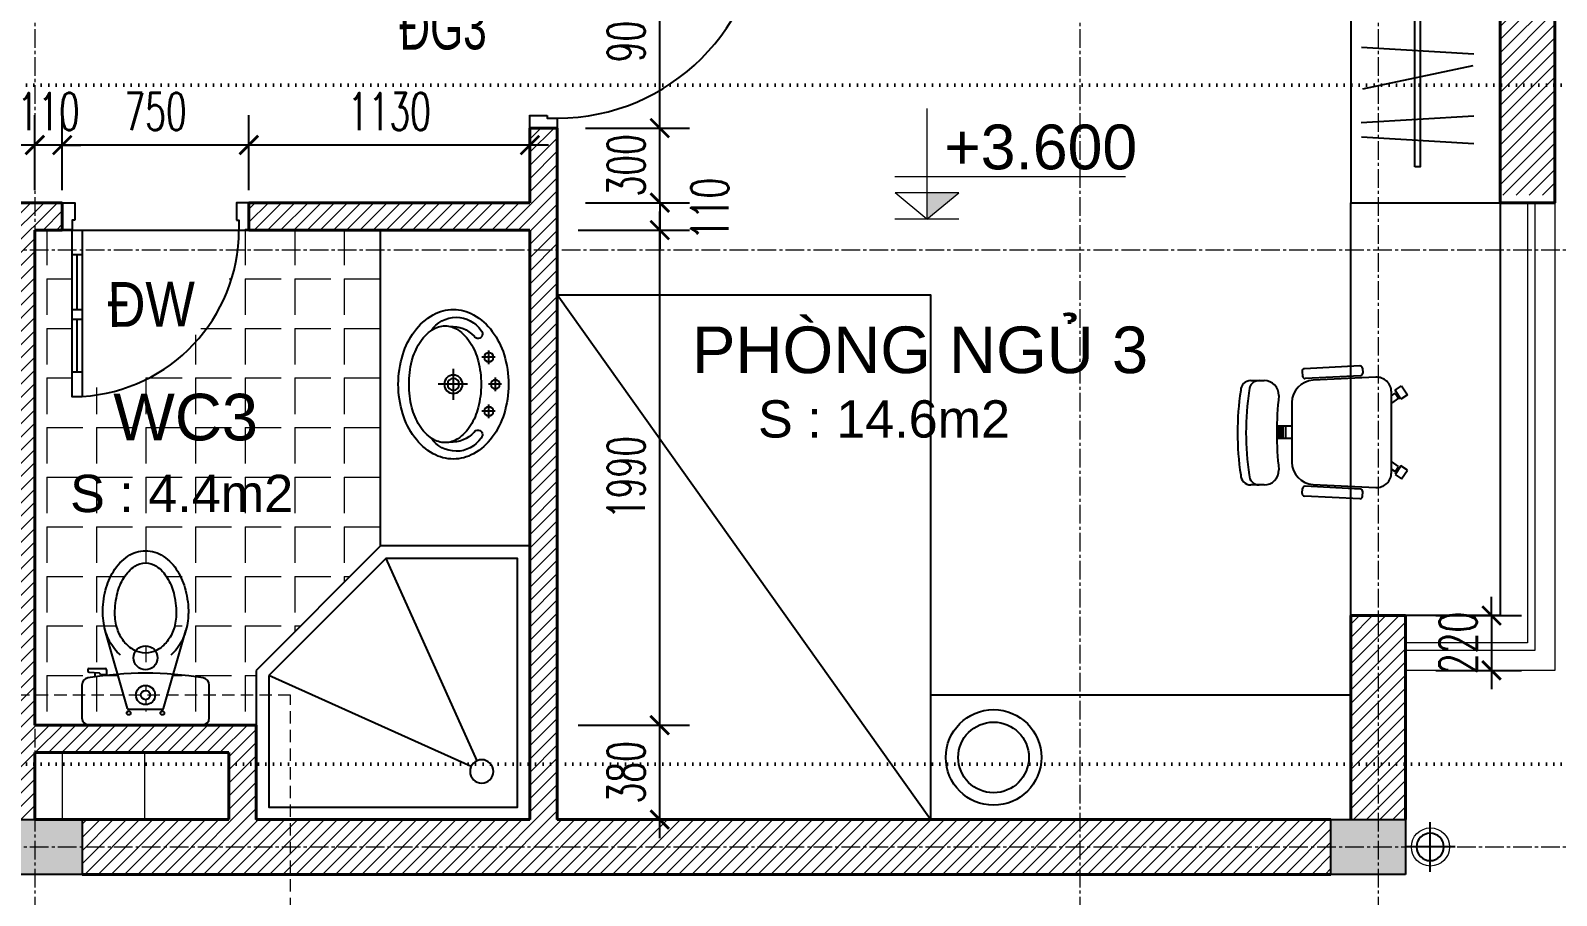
# Model space of a CAD drawing. Header units: millimetres. Extents: x -229618 to 2906, y -178063 to 96806.
# Drawn here: x -200871 to -194736, y -58693 to -55216 of the extents above; entities that cross this region are included whole.
import ezdxf
from ezdxf.enums import TextEntityAlignment as Align

# ---------------------------------------------------------------- set-up
doc = ezdxf.new("R2010")
doc.units = ezdxf.units.MM
doc.header["$LTSCALE"] = 200
doc.header["$MEASUREMENT"] = 0
doc.set_wipeout_variables(frame=1)
doc.header["$PDMODE"] = 3
doc.header["$PDSIZE"] = 50
for name, pattern in [('ACAD_ISO07W100', [3, 0, -3]), ('CENTER2', [1.125, 0.75, -0.125, 0.125, -0.125]), ('DASHED2', [0.375, 0.25, -0.125]), ('HIDDEN2', [0.1875, 0.125, -0.0625])]:
    doc.linetypes.add(name, pattern=pattern)
doc.layers.get('0').update_dxf_attribs({"color": 95, "linetype": 'CONTINUOUS'})
doc.layers.get('DEFPOINTS').update_dxf_attribs({"linetype": 'CONTINUOUS'})
for name, color, linetype, lineweight in [('cat', 1, 'CONTINUOUS', 40), ('hatch', 250, 'CONTINUOUS', 5), ('KH cat', 2, 'HIDDEN2', 50), ('khuat', 8, 'DASHED2', 15), ('nho', 252, 'CONTINUOUS', 15), ('thay', 7, 'CONTINUOUS', 18), ('tim', 18, 'CENTER2', 9)]:
    doc.layers.add(name, color=color, linetype=linetype, lineweight=lineweight)
for name, color, linetype in [('COT', 2, 'CONTINUOUS'), ('CUA', 145, 'CONTINUOUS'), ('DIM', 251, 'CONTINUOUS'), ('NOITHAT', 99, 'CONTINUOUS'), ('TEXT', 33, 'CONTINUOUS'), ('thong ke cua', 7, 'CONTINUOUS')]:
    doc.layers.add(name, color=color, linetype=linetype)
doc.styles.add('Aria H iso', font='Vharial_0.ttf')
doc.styles.add('Arial iso', font='vnarial_0.ttf')
doc.styles.add('Arial N  iso', font='vnarialn_0.ttf')
doc.styles.add('Scale', font='vnsimli.shx', dxfattribs={"width": 0.65, "bigfont": 'bigfont.shx'})
doc.styles.add('T3', font='Vhavan_0.ttf', dxfattribs={"width": 0.8})
doc.dimstyles.new('Scale', dxfattribs={"dimscale": 75, "dimtxt": 2, "dimasz": 1, "dimexe": 1.6, "dimexo": 0, "dimgap": 0.8, "dimtad": 1, "dimdec": 0, "dimzin": 0, "dimdsep": 46, "dimtxsty": 'Scale', "dimblk": 'ARCHTICK', "dimcen": 0.1, "dimdle": 1, "dimclrd": 256, "dimclre": 256, "dimclrt": 3, "dimadec": 0, "dimazin": 0, "dimtfac": 1, "dimtdec": 0, "dimtix": 1, "dimtmove": 2, "dimatfit": 3, "dimldrblk": 'ARCHTICK', "dimfxl": 0, "dimtolj": 1, "dimtzin": 0, "dimarcsym": 0})

# ---------------------------------------------------------------- blocks, each defined once
blk = doc.blocks.new('A$C49A5561F')
at = {"layer": 'CUA'}
blk.add_line((-830, 60), (-210, 60), dxfattribs=at)
for points in [[(-70, 850), (-70, 860), (-110, 860), (-110, 900), (0, 900), (0, 850)], [(-930, 80), (-930, 40), (-110, 40), (-110, 80)], [(-930, 80), (-930, 40), (-830, 40), (-830, 80)], [(-210, 80), (-210, 40), (-110, 40), (-110, 80)], [(-70, 50), (-70, 40), (-110, 40), (-110, 0), (0, 0), (0, 50)]]:
    blk.add_lwpolyline(points, close=True, dxfattribs=at)
blk.add_arc((-110, 40), 820, 90, 180, dxfattribs=at)
blk = doc.blocks.new('ghelv')
for p, q in [((-186.6, 40.4), (-151.4, 64.3)), ((-151.4, 64.3), (-133.9, 38.6)), ((151.4, 64.3), (133.9, 38.6)), ((186.6, 40.4), (151.4, 64.3)), ((-169.1, 14.6), (-186.6, 40.4)), ((-133.9, 38.6), (-169.1, 14.6)), ((161.9, 0), (-161.9, 0)), ((-157.3, 14.8), (-137, 28.6)), ((-147.3, 0), (-157.3, 14.8)), ((-137, 28.6), (-117.6, 0)), ((137, 28.6), (117.6, 0)), ((133.9, 38.6), (169.1, 14.6)), ((157.3, 14.8), (137, 28.6)), ((147.3, 0), (157.3, 14.8)), ((169.1, 14.6), (186.6, 40.4)), ((-257.8, -116.7), (-238.4, -115.3)), ((-221.9, -63), (-209.3, -314.5)), ((209.3, -314.5), (221.9, -63)), ((257.8, -116.7), (238.4, -115.3)), ((-267.1, -127.2), (-256, -349.2)), ((-227.7, -124.7), (-216.6, -346.6)), ((227.7, -124.7), (216.6, -346.6)), ((267.1, -127.2), (256, -349.2)), ((-245.2, -358.6), (-225.8, -357.1)), ((245.2, -358.6), (225.8, -357.1)), ((-119.4, -400), (119.4, -400)), ((-24.5, -400), (-24.5, -460.7)), ((-24.4, -425.8), (24.1, -425.8)), ((24.5, -400), (24.5, -460.8)), ((-24.4, -443.9), (24.6, -443.9)), ((-24.4, -449.2), (24.6, -449.2)), ((-23.9, -436.5), (24.1, -436.5)), ((-23.9, -454.6), (24.6, -454.6)), ((-208.1, -565.6), (-208.1, -512)), ((211.2, -512), (211.2, -565.6))]:
    blk.add_line(p, q)
for centre, radius, start, end in [((-161.9, -60), 60, 90, 182.86241), ((161.9, -60), 60, 357.13759, 90), ((-257.1, -126.7), 10, 94.28769, 182.86241), ((-237.7, -125.2), 10, 2.86241, 94.28769), ((237.7, -125.2), 10, 85.71231, 177.13759), ((257.1, -126.7), 10, 357.13759, 85.71231), ((-246, -348.7), 10, 182.86241, 274.51246), ((-226.6, -347.1), 10, 274.51246, 2.86241), ((-119.4, -310), 90, 182.86241, 270), ((119.4, -310), 90, 270, 357.13759), ((226.6, -347.1), 10, 177.13759, 265.48754), ((246, -348.7), 10, 265.48754, 357.13759), ((-148.1, -512), 60, 90, 180), ((1.5, 785.1), 1246, 263.10363, 276.89637), ((151.2, -512), 60, 0, 90), ((-168.1, -531.5), 40, 180, 270), ((171.2, -531.5), 40, 270, 0), ((-168.1, -565.6), 40, 180, 270), ((1.5, 515.4), 1100, 261.1299, 278.8701), ((1.5, 481.3), 1100, 261.1299, 278.8701), ((171.2, -565.6), 40, 270, 0)]:
    blk.add_arc(centre, radius, start, end)
blk = doc.blocks.new('A$C1A7D1725')
at = {"layer": 'CUA'}
for p, q in [((670, 750), (670, 0)), ((100, 690), (310, 690)), ((350, 690), (570, 690))]:
    blk.add_line(p, q, dxfattribs=at)
for points in [[(710, 700), (710, 710), (670, 710), (670, 750), (780, 750), (780, 700)], [(0, 670), (0, 710), (100, 710), (100, 670)], [(0, 670), (0, 710), (670, 710), (670, 670)], [(310, 670), (310, 710), (350, 710), (350, 670)], [(570, 670), (570, 710), (670, 710), (670, 670)], [(710, 50), (710, 40), (670, 40), (670, 0), (780, 0), (780, 50)]]:
    blk.add_lwpolyline(points, close=True, dxfattribs=at)
blk.add_arc((669.9, 709.8), 669.8, 183.40841, 270.00601, dxfattribs=at)
blk = doc.blocks.new('bon tam dung')
at = {"layer": 'NOITHAT'}
for p, q in [((-236.4, -212.9), (-1050, -579.3)), ((-579.3, -1050), (-212.9, -236.4))]:
    blk.add_line(p, q, dxfattribs=at)
blk.add_lwpolyline([(-1100, -600), (-1100, 0), (0, 0), (0, -1100), (-600, -1100), (-1100, -600)], dxfattribs=at)
blk.add_lwpolyline([(-1050, -579.3), (-1050, -50), (-50, -50), (-50, -1050), (-579.3, -1050)], close=True, dxfattribs=at)
blk.add_circle((-193.7, -193.7), 46.9, dxfattribs=at)
blk = doc.blocks.new('A$C64760A6F')
at = {"layer": 'NOITHAT', "linetype": 'Continuous'}
for p, q in [((183.2, 66.3), (94.2, 379.7)), ((328.6, 66.3), (417.7, 379.7)), ((24.1, 222.1), (24.1, 216.9)), ((70.5, 208.1), (28.5, 212)), ((29, 227), (94.2, 227)), ((51.5, 209.9), (51.5, 193.9)), ((74.8, 203.2), (74.8, 202.8)), ((74.8, 202.8), (99, 202.8)), ((79.7, 202.8), (79.7, 195.6)), ((94.2, 202.8), (94.2, 198)), ((99, 222.1), (99, 202.8)), ((0, 161.1), (0, 29)), ((511.8, 29), (511.8, 161.1)), ((323.5, 62.8), (188.3, 62.8)), ((29, 0), (482.9, 0))]:
    blk.add_line(p, q, dxfattribs=at)
for points in [[(83.6, 449.1, -0.061672), (95.2, 542.3, -0.074959), (126.8, 618, -0.107015), (184.8, 679.1, -0.150804), (255.9, 701, -0.150804), (327.1, 679.1, -0.107015), (385, 618, -0.074959), (416.7, 542.3, -0.061672), (428.2, 449.1, -0.061672)], [(132.8, 449.1, -0.061672), (142.8, 530.3, -0.074959), (168.9, 592.5, -0.107015), (212.5, 638.5, -0.150804), (255.9, 651.9, -0.150804), (299.4, 638.5, -0.107015), (343, 592.5, -0.074959), (369, 530.3, -0.061672), (379.1, 449.1, -0.061672)], [(154.5, 281.5, -0.048765), (130.6, 306.9, -0.08725), (96.6, 371.7, -0.077598), (84.5, 449.1, -0.077598)], [(379.1, 449.1, -0.077598), (369.3, 386.4, -0.08725), (343, 336.4, -0.105601), (301.3, 301.1, -0.12364), (255.9, 289.7, -0.12364), (210.5, 301.1, -0.105601), (168.9, 336.4, -0.08725), (142.6, 386.4, -0.077598), (132.8, 449.1, -0.077598)], [(427.3, 449.1, -0.077598), (415.3, 371.7, -0.08725), (381.2, 306.9, -0.048765), (357.3, 281.5, -0.12364)]]:
    blk.add_lwpolyline(points, format="xyb", dxfattribs=at)
for centre, radius in [((255.9, 270.4), 48.3), ((255.9, 120.7), 38.6), ((255.9, 120.7), 18.6), ((188.3, 48.3), 7.73), ((323.5, 48.3), 7.73)]:
    blk.add_circle(centre, radius, dxfattribs=at)
for centre, radius, start, end in [((29, 161.1), 29, 99.3254, 180), ((29, 222.1), 4.83, 90, 180), ((29, 216.9), 4.83, 180, 264.55967), ((255.9, -1221), 1429.5, 80.6746, 99.3254), ((70, 203.2), 4.83, 0, 84.55967), ((94.2, 222.1), 4.83, 0, 90), ((482.9, 161.1), 29, 0, 80.6746), ((187.9, 67.6), 4.83, 195.85994, 270), ((324, 67.6), 4.83, 270, 344.14006), ((29, 29), 29, 180, 270), ((482.9, 29), 29, 270, 0)]:
    blk.add_arc(centre, radius, start, end, dxfattribs=at)
blk = doc.blocks.new('br7')
at = {"layer": 'NOITHAT'}
for p, q in [((-96.6, -47.8), (-96.6, -94.7)), ((-24.1, -46.9), (24.2, -46.9)), ((0, -24.4), (0, -71.3)), ((96.6, -47.8), (96.6, -94.7)), ((-120.7, -70.3), (-72.4, -70.3)), ((72.4, -70.3), (120.7, -70.3)), ((0, -146.1), (0, -251.3)), ((-55.6, -196.9), (54.6, -196.9))]:
    blk.add_line(p, q, dxfattribs=at)
for points in [[(-267.2, -196.9, 0.128734), (-248.3, -268.9, 0.10631), (-188.9, -336.1, 0.084902), (-105.5, -378, 0.074193), (0, -393.8, 0.074193), (105.5, -378, 0.084902), (188.9, -336.1, 0.10631), (248.3, -268.9, 0.128734), (267.2, -196.9, 0.128734), (248.3, -124.9, 0.10631), (188.9, -57.7, 0.084902), (105.5, -15.7, 0.074193), (0, 0, 0.074193), (-105.5, -15.7, 0.084902), (-188.9, -57.7, 0.10631), (-248.3, -124.9, 0.128734)], [(-208.6, -226.6, 0.148706), (-194.7, -272.3, 0.107099), (-147.5, -317.8, 0.07588), (-83.4, -345, 0.062731), (0, -355.5, 0.062731), (83.4, -345, 0.07588), (147.5, -317.8, 0.107099), (194.7, -272.3, 0.148706), (208.6, -226.6, 0.148706), (194.7, -181, 0.107099), (147.5, -135.5, 0.07588), (83.4, -108.2, 0.062731), (0, -97.7, 0.062731), (-83.4, -108.2, 0.07588), (-147.5, -135.5, 0.107099), (-194.7, -181, 0.148706)]]:
    blk.add_lwpolyline(points, format="xyb", close=True, dxfattribs=at)
for centre, radius in [((-96.6, -70.3), 16.4), ((0, -46.9), 16.4), ((96.6, -70.3), 16.4), ((0, -196.9), 32.8), ((0, -196.9), 21.1)]:
    blk.add_circle(centre, radius, dxfattribs=at)
for centre, radius, start, end in [((-131, -187), 108.3, 124.3843, 235.9122), ((-180.3, -109.1), 16.4, 301.6026, 135.863), ((180.3, -109.1), 16.4, 44.137, 238.3974), ((131, -187), 108.3, 304.0878, 55.6157), ((-99.5, -202.7), 107.5, 132.2084, 183.6092), ((99.5, -202.7), 107.5, 356.3908, 47.7916)]:
    blk.add_arc(centre, radius, start, end, dxfattribs=at)
blk = doc.blocks.new('_ArchTick')
at = {"color": 0, "linetype": 'ByBlock', "const_width": 0.15}
blk.add_lwpolyline([(-0.5, -0.5), (0.5, 0.5)], dxfattribs=at)
blk = doc.blocks.new('*D1884')
at = {"layer": 'DEFPOINTS', "color": 0, "linetype": 'Continuous'}
for p in [(-198639.2, -55608.2), (-198341.2, -55608.2), (-198639.2, -55908.2)]:
    blk.add_point(p, dxfattribs=at)
at = {"layer": 'DIM', "linetype": 'Continuous', "lineweight": -2}
for p, q in [((-198341.2, -55608.2), (-198341.2, -55533.2)), ((-198639.2, -55608.2), (-198221.2, -55608.2)), ((-198341.2, -55908.2), (-198341.2, -55608.2)), ((-198639.2, -55908.2), (-198221.2, -55908.2)), ((-198341.2, -55908.2), (-198341.2, -55983.2))]:
    blk.add_line(p, q, dxfattribs=at)
at = {"layer": 'DIM', "linetype": 'Continuous', "lineweight": -2, "xscale": 75, "yscale": 75, "zscale": 75}
for p, rotation in [((-198341.2, -55608.2), 270), ((-198341.2, -55908.2), 90)]:
    blk.add_blockref('_ArchTick', p, dxfattribs=dict(at, rotation=rotation))
at = {"layer": 'DIM', "color": 3, "linetype": 'Continuous', "insert": (-198476.2, -55758.2), "char_height": 150, "attachment_point": 5, "rotation": 90, "style": 'Scale'}
blk.add_mtext('\\A1;300', dxfattribs=at)
blk = doc.blocks.new('*D1885')
at = {"layer": 'DEFPOINTS', "color": 0, "linetype": 'Continuous'}
for p in [(-198639.2, -54708.2), (-198341.2, -54708.2), (-198639.2, -55608.2)]:
    blk.add_point(p, dxfattribs=at)
at = {"layer": 'DIM', "linetype": 'Continuous', "lineweight": -2}
for p, q in [((-198341.2, -55683.2), (-198341.2, -54633.2)), ((-198639.2, -54708.2), (-198221.2, -54708.2)), ((-198639.2, -55608.2), (-198221.2, -55608.2))]:
    blk.add_line(p, q, dxfattribs=at)
at = {"layer": 'DIM', "linetype": 'Continuous', "lineweight": -2, "xscale": 75, "yscale": 75, "zscale": 75}
for p, rotation in [((-198341.2, -54708.2), 90), ((-198341.2, -55608.2), 270)]:
    blk.add_blockref('_ArchTick', p, dxfattribs=dict(at, rotation=rotation))
at = {"layer": 'DIM', "color": 3, "linetype": 'Continuous', "insert": (-198476.2, -55218.9), "char_height": 150, "attachment_point": 5, "rotation": 90, "style": 'Scale'}
blk.add_mtext('\\A1;900', dxfattribs=at)
blk = doc.blocks.new('*D1888')
at = {"layer": 'DEFPOINTS', "color": 0, "linetype": 'Continuous'}
for p in [(-199993, -55676.7), (-199993, -55857.4), (-198863, -55857.4)]:
    blk.add_point(p, dxfattribs=at)
at = {"layer": 'DIM', "linetype": 'Continuous', "lineweight": -2}
for p, q in [((-199993, -55857.4), (-199993, -55556.7)), ((-198863, -55857.4), (-198863, -55556.7)), ((-198788, -55676.7), (-200068, -55676.7))]:
    blk.add_line(p, q, dxfattribs=at)
at = {"layer": 'DIM', "linetype": 'Continuous', "lineweight": -2, "xscale": 75, "yscale": 75, "zscale": 75, "rotation": 180}
blk.add_blockref('_ArchTick', (-199993, -55676.7), dxfattribs=at)
at = {"layer": 'DIM', "linetype": 'Continuous', "lineweight": -2, "xscale": 75, "yscale": 75, "zscale": 75}
blk.add_blockref('_ArchTick', (-198863, -55676.7), dxfattribs=at)
at = {"layer": 'DIM', "color": 3, "linetype": 'Continuous', "insert": (-199428, -55541.7), "char_height": 150, "attachment_point": 5, "style": 'Scale'}
blk.add_mtext('\\A1;1130', dxfattribs=at)
blk = doc.blocks.new('*D1889')
at = {"layer": 'DEFPOINTS', "color": 0, "linetype": 'Continuous'}
for p in [(-200743, -55676.7), (-200743, -55857.4), (-199993, -55857.4)]:
    blk.add_point(p, dxfattribs=at)
at = {"layer": 'DIM', "linetype": 'Continuous', "lineweight": -2}
for p, q in [((-200743, -55857.4), (-200743, -55556.7)), ((-199993, -55857.4), (-199993, -55556.7)), ((-199918, -55676.7), (-200818, -55676.7))]:
    blk.add_line(p, q, dxfattribs=at)
at = {"layer": 'DIM', "linetype": 'Continuous', "lineweight": -2, "xscale": 75, "yscale": 75, "zscale": 75, "rotation": 180}
blk.add_blockref('_ArchTick', (-200743, -55676.7), dxfattribs=at)
at = {"layer": 'DIM', "linetype": 'Continuous', "lineweight": -2, "xscale": 75, "yscale": 75, "zscale": 75}
blk.add_blockref('_ArchTick', (-199993, -55676.7), dxfattribs=at)
at = {"layer": 'DIM', "color": 3, "linetype": 'Continuous', "insert": (-200368, -55541.7), "char_height": 150, "attachment_point": 5, "style": 'Scale'}
blk.add_mtext('\\A1;750', dxfattribs=at)
blk = doc.blocks.new('*D1890')
at = {"layer": 'DEFPOINTS', "color": 0, "linetype": 'Continuous'}
for p in [(-200853, -55676.7), (-200853, -55857.4), (-200743, -55857.4)]:
    blk.add_point(p, dxfattribs=at)
at = {"layer": 'DIM', "linetype": 'Continuous', "lineweight": -2}
for p, q in [((-200853, -55857.4), (-200853, -55556.7)), ((-200743, -55857.4), (-200743, -55556.7)), ((-200853, -55676.7), (-200928, -55676.7)), ((-200743, -55676.7), (-200853, -55676.7)), ((-200743, -55676.7), (-200668, -55676.7))]:
    blk.add_line(p, q, dxfattribs=at)
at = {"layer": 'DIM', "linetype": 'Continuous', "lineweight": -2, "xscale": 75, "yscale": 75, "zscale": 75}
blk.add_blockref('_ArchTick', (-200853, -55676.7), dxfattribs=at)
at = {"layer": 'DIM', "linetype": 'Continuous', "lineweight": -2, "xscale": 75, "yscale": 75, "zscale": 75, "rotation": 180}
blk.add_blockref('_ArchTick', (-200743, -55676.7), dxfattribs=at)
at = {"layer": 'DIM', "color": 3, "linetype": 'Continuous', "insert": (-200798, -55541.7), "char_height": 150, "attachment_point": 5, "style": 'Scale'}
blk.add_mtext('\\A1;110', dxfattribs=at)
blk = doc.blocks.new('*D1905')
at = {"layer": 'DEFPOINTS', "color": 0, "linetype": 'Continuous'}
for p in [(-198639.2, -55908.2), (-198639.2, -56018.2), (-198341.2, -56018.2)]:
    blk.add_point(p, dxfattribs=at)
at = {"layer": 'DIM', "linetype": 'Continuous', "lineweight": -2}
for p, q in [((-198341.2, -55908.2), (-198341.2, -55833.2)), ((-198639.2, -55908.2), (-198221.2, -55908.2)), ((-198341.2, -55908.2), (-198341.2, -56018.2)), ((-198639.2, -56018.2), (-198221.2, -56018.2)), ((-198341.2, -56018.2), (-198341.2, -56093.2))]:
    blk.add_line(p, q, dxfattribs=at)
at = {"layer": 'DIM', "linetype": 'Continuous', "lineweight": -2, "xscale": 75, "yscale": 75, "zscale": 75}
for p, rotation in [((-198341.2, -55908.2), 270), ((-198341.2, -56018.2), 90)]:
    blk.add_blockref('_ArchTick', p, dxfattribs=dict(at, rotation=rotation))
at = {"layer": 'DIM', "color": 3, "linetype": 'Continuous', "insert": (-198140.2, -55933.2), "char_height": 150, "attachment_point": 5, "rotation": 90, "style": 'Scale'}
blk.add_mtext('\\A1;110', dxfattribs=at)
blk = doc.blocks.new('*D2048')
at = {"layer": 'DEFPOINTS', "color": 0, "linetype": 'Continuous'}
for p in [(-198668.6, -58008.2), (-198341.2, -58008.2), (-198668.6, -58388.2)]:
    blk.add_point(p, dxfattribs=at)
at = {"layer": 'DIM', "linetype": 'Continuous', "lineweight": -2}
for p, q in [((-198341.2, -58463.2), (-198341.2, -57933.2)), ((-198668.6, -58008.2), (-198221.2, -58008.2)), ((-198668.6, -58388.2), (-198221.2, -58388.2))]:
    blk.add_line(p, q, dxfattribs=at)
at = {"layer": 'DIM', "linetype": 'Continuous', "lineweight": -2, "xscale": 75, "yscale": 75, "zscale": 75}
for p, rotation in [((-198341.2, -58008.2), 90), ((-198341.2, -58388.2), 270)]:
    blk.add_blockref('_ArchTick', p, dxfattribs=dict(at, rotation=rotation))
at = {"layer": 'DIM', "color": 3, "linetype": 'Continuous', "insert": (-198476.2, -58198.2), "char_height": 150, "attachment_point": 5, "rotation": 90, "style": 'Scale'}
blk.add_mtext('\\A1;380', dxfattribs=at)
blk = doc.blocks.new('*D2049')
at = {"layer": 'DEFPOINTS', "color": 0, "linetype": 'Continuous'}
for p in [(-198668.6, -56018.2), (-198341.2, -56018.2), (-198668.6, -58008.2)]:
    blk.add_point(p, dxfattribs=at)
at = {"layer": 'DIM', "linetype": 'Continuous', "lineweight": -2}
for p, q in [((-198341.2, -58083.2), (-198341.2, -55943.2)), ((-198668.6, -56018.2), (-198221.2, -56018.2)), ((-198668.6, -58008.2), (-198221.2, -58008.2))]:
    blk.add_line(p, q, dxfattribs=at)
at = {"layer": 'DIM', "linetype": 'Continuous', "lineweight": -2, "xscale": 75, "yscale": 75, "zscale": 75}
for p, rotation in [((-198341.2, -56018.2), 90), ((-198341.2, -58008.2), 270)]:
    blk.add_blockref('_ArchTick', p, dxfattribs=dict(at, rotation=rotation))
at = {"layer": 'DIM', "color": 3, "linetype": 'Continuous', "insert": (-198476.2, -57013.2), "char_height": 150, "attachment_point": 5, "rotation": 90, "style": 'Scale'}
blk.add_mtext('\\A1;1990', dxfattribs=at)
blk = doc.blocks.new('tn')
at = {"layer": 'DIM', "linetype": 'Continuous'}
for p, q in [((-0.4, 100), (-0.4, -100)), ((99.6, 0), (-99.6, 0))]:
    blk.add_line(p, q, dxfattribs=at)
at = {"layer": 'TEXT', "linetype": 'Continuous'}
blk.add_circle((-0.4, 0), 55, dxfattribs=at)
blk = doc.blocks.new('kh cua')
at = {"ltscale": 600}
blk.add_wipeout([(0, 210.4), (-65, 200.1), (-123.6, 170.2), (-170.2, 123.6), (-200.1, 65), (-210.4, 0), (-200.1, -65), (-170.2, -123.6), (-123.6, -170.2), (-65, -200.1), (0, -210.4), (65, -200.1), (123.6, -170.2), (170.2, -123.6), (200.1, -65), (210.4, 0), (200.1, 65), (170.2, 123.6), (123.6, 170.2), (65, 200.1)], dxfattribs=at).dxf.layer = 'thong ke cua'
at = {"layer": 'thong ke cua', "color": 1, "style": 'T3', "width": 0.973787}
blk.add_attdef('AA', text='', height=180, rotation=0.31566, dxfattribs=at).set_placement((-171.5, -80.9), (179.8, -78.9), align=Align.FIT)
blk = doc.blocks.new('*D2124')
at = {"layer": 'DEFPOINTS', "color": 0}
for p in [(-195221.2, -57568.2), (-195221.2, -57788.2), (-194997, -57788.2)]:
    blk.add_point(p, dxfattribs=at)
at = {"layer": 'DIM', "lineweight": -2}
for p, q in [((-194997, -57568.2), (-194997, -57493.2)), ((-195221.2, -57568.2), (-194877, -57568.2)), ((-194997, -57568.2), (-194997, -57788.2)), ((-195221.2, -57788.2), (-194877, -57788.2)), ((-194997, -57788.2), (-194997, -57863.2))]:
    blk.add_line(p, q, dxfattribs=at)
at = {"layer": 'DIM', "lineweight": -2, "xscale": 75, "yscale": 75, "zscale": 75}
for p, rotation in [((-194997, -57568.2), 270), ((-194997, -57788.2), 90)]:
    blk.add_blockref('_ArchTick', p, dxfattribs=dict(at, rotation=rotation))
at = {"layer": 'DIM', "color": 3, "insert": (-195132, -57678.2), "char_height": 150, "attachment_point": 5, "rotation": 90, "style": 'Scale'}
blk.add_mtext('\\A1;220', dxfattribs=at)
blk = doc.blocks.new('cao do')
at = {"layer": 'thay'}
for p, q in [((0, 444.6), (0, 0)), ((798.2, 170.2), (-128.3, 170.2)), ((0, 0), (-127.9, 106.1)), ((127.9, 106.1), (-127.9, 106.1)), ((0, 0), (127.9, 106.1))]:
    blk.add_line(p, q, dxfattribs=at)
at = {"layer": 'thay', "ltscale": 600}
blk.add_line((128.3, 0), (-128.3, 0), dxfattribs=at)
at = {"layer": 'thay', "color": 150, "ltscale": 600}
blk.add_solid([(0, 0), (0, 106.1), (127.9, 106.1)], dxfattribs=at)
at = {"layer": 'TEXT', "style": 'Arial N  iso'}
blk.add_attdef('%%P0.000', text='', height=200, dxfattribs=at).set_placement((69.5, 290), align=Align.MIDDLE_LEFT)

msp = doc.modelspace()

# ---------------------------------------------------------------- hatches: boundary and pattern name
at = {"layer": 'hatch', "linetype": 'Continuous'}
h = msp.add_hatch(dxfattribs=at)
h.set_pattern_fill('BT', color=256, scale=100, style=0)
h.set_pattern_definition([(0, (83.29, 12.83), (0, 100), [0, -100]), (0, (12.65, 56.06), (0, 100), [0, -100]), (0, (15.78, 38.46), (0, 100), [0, -100]), (0, (51, 46.67), (0, 100), [0, -100]), (0, (32.02, 75.43), (0, 100), [0, -100]), (0, (26.93, 62.72), (0, 100), [0, -100]), (0, (35.94, 84.04), (0, 100), [0, -100]), (0, (22.04, 92.45), (0, 100), [0, -100]), (0, (41.22, 70.54), (0, 100), [0, -100]), (0, (9.13, 70.93), (0, 100), [0, -100]), (0, (73.12, 71.32), (0, 100), [0, -100]), (0, (87.6, 74.06), (0, 100), [0, -100]), (0, (80.16, 63.89), (0, 100), [0, -100]), (0, (82.32, 50.2), (0, 100), [0, -100]), (0, (56.29, 62.13), (0, 100), [0, -100]), (0, (55.51, 34.55), (0, 100), [0, -100]), (0, (55.51, 25.94), (0, 100), [0, -100]), (0, (8.15, 23.98), (0, 100), [0, -100]), (0, (47.68, 35.72), (0, 100), [0, -100]), (0, (48.07, 2.46), (0, 100), [0, -100]), (0, (37.31, 23.79), (0, 100), [0, -100]), (0, (38.09, 14), (0, 100), [0, -100]), (0, (25.17, 6.77), (0, 100), [0, -100]), (0, (31.83, 20.07), (0, 100), [0, -100]), (0, (27.13, 24.18), (0, 100), [0, -100]), (45, (79.99, 21.105), (0, 100.00003), [8, -133.4214]), (135, (85.65, 26.76), (-100.00003, 0), [8, -133.4214]), (270, (79.99, 32.42), (100, -2e-14), [11.3137, -88.6863]), (180, (76.52, 22.38), (-1e-14, -100), [12, -88]), (270, (64.52, 22.38), (100, -2e-14), [12, -88]), (45, (64.52, 10.38), (0, 100.00003), [16.9706, -124.4508]), (90, (39.51, 29.29), (-100, 6e-15), [16.8, -83.2]), (180, (39.51, 46.09), (-1e-14, -100), [16.8, -83.2]), (315, (22.714, 46.095), (100.00003, -2e-14), [23.7588, -117.6626]), (135, (25.28, 11.31), (-100.00003, 0), [7, -134.4214]), (225, (20.33, 16.26), (-1e-14, -100.00003), [7, -134.4214]), (0, (15.38, 11.31), (0, 100), [9.8995, -90.1005]), (0, (61.83, 78.92), (0, 100), [13.75, -86.25]), (90, (75.58, 78.92), (-100, 6e-15), [13.75, -86.25]), (225, (75.584, 92.67), (-1e-14, -100.00003), [19.4454, -121.9759]), (270, (50.27, 80.91), (100, -2e-14), [12.5, -87.5]), (0, (50.27, 68.41), (0, 100), [12.5, -87.5]), (135, (62.77, 68.41), (-100.00003, 0), [17.6777, -123.7437]), (45, (56.63, 84.76), (0, 100.00003), [8.5, -132.9214]), (135, (62.64, 90.77), (-100.00003, 0), [8.5, -132.9214]), (270, (56.63, 96.78), (100, -2e-14), [12.0208, -87.9792]), (135, (17.366, 77.56), (-100.00003, 0), [14.1421, -127.2792]), (0, (7.37, 77.56), (0, 100), [10, -90]), (270, (7.37, 87.56), (100, -2e-14), [10, -90]), (45, (0, 0), (-49.497475, 49.497475), []), (45, (35, 0), (-49.497475, 49.497475), [])])
h.paths.add_polyline_path([(-208763, -51788.2), (-208543, -51788.2), (-208543, -52008.2), (-208763, -52008.2)])
h.paths.add_polyline_path([(-196763, -50588.2), (-196543, -50588.2), (-196543, -50808.2), (-196763, -50808.2)])
h.paths.add_polyline_path([(-195643, -54188.2), (-195343, -54188.2), (-195343, -54408.2), (-195643, -54408.2)])
h.paths.add_polyline_path([(-203363, -55908.2), (-203143, -55908.2), (-203143, -56208.2), (-203363, -56208.2)])
h.paths.add_polyline_path([(-208463, -58388.2), (-208463, -58608.2), (-208763, -58608.2), (-208763, -58388.2)])
h.paths.add_polyline_path([(-203443, -58608.2), (-203443, -58388.2), (-203143, -58388.2), (-203143, -58608.2)])
h.paths.add_polyline_path([(-200663, -58388.2), (-200663, -58608.2), (-200963, -58608.2), (-200963, -58388.2)])
h.paths.add_polyline_path([(-195643, -58608.2), (-195643, -58388.2), (-195343, -58388.2), (-195343, -58608.2)])
h.paths.add_polyline_path([(-200963, -54108.2), (-200743, -54108.2), (-200743, -54408.2), (-200963, -54408.2)])
h.paths.add_polyline_path([(-200663, -50588.2), (-200663, -50808.2), (-200963, -50808.2), (-200963, -50588.2)])
h.paths.add_polyline_path([(-203443, -52008.2), (-203443, -51788.2), (-203143, -51788.2), (-203143, -52008.2)])
h.paths.add_polyline_path([(-208463, -54188.2), (-208463, -54408.2), (-208763, -54408.2), (-208763, -54188.2)])
h = msp.add_hatch(dxfattribs=at)
h.set_pattern_fill('ANSI31', color=256, scale=300, style=0)
h.set_pattern_definition([(45, (-237540.12, -53918.56), (-26.516504, 26.516504), [])])
h.paths.add_polyline_path([(-203853, -58388.2), (-203963, -58388.2), (-203963, -56958.2), (-203853, -56958.2)])
h.paths.add_polyline_path([(-200633, -58608.2), (-200663, -58608.2), (-200663, -58388.2), (-200633, -58388.2)])
h.paths.add_polyline_path([(-208433, -58608.2), (-208463, -58608.2), (-208463, -58388.2), (-208433, -58388.2)])
h.paths.add_polyline_path([(-199963, -58388.2), (-200073, -58388.2), (-200073, -58118.2), (-200853, -58118.2), (-200853, -58008.2), (-199963, -58008.2)])
h.paths.add_polyline_path([(-200963, -58608.2), (-203143, -58608.2), (-203143, -58388.2), (-200963, -58388.2)])
h.paths.add_polyline_path([(-194743, -54408.2), (-195343, -54408.2), (-195343, -54188.2), (-194743, -54188.2)])
h.paths.add_polyline_path([(-194743, -55878.2), (-194963, -55878.2), (-194963, -54408.2), (-194743, -54408.2)])
h.paths.add_polyline_path([(-195343, -58388.2), (-195563, -58388.2), (-195563, -57568.2), (-195343, -57568.2)])
h.paths.add_polyline_path([(-208543, -57948.2), (-209363, -57948.2), (-209363, -56748.2), (-209463, -56748.2), (-209463, -56648.2), (-209143, -56648.2), (-209143, -57728.2), (-208543, -57728.2)])
h.paths.add_polyline_path([(-203963, -56018.2), (-203853, -56018.2), (-203853, -56208.2), (-203963, -56208.2)])
h.paths.add_polyline_path([(-203963, -55908.2), (-203363, -55908.2), (-203363, -56018.2), (-203963, -56018.2)])
h.paths.add_polyline_path([(-200963, -56018.2), (-200853, -56018.2), (-200853, -58388.2), (-200963, -58388.2)])
h.paths.add_polyline_path([(-198863, -56018.2), (-199993, -56018.2), (-199993, -55908.2), (-198863, -55908.2)], flags=17)
h.paths.add_polyline_path([(-198863, -55608.2), (-198753, -55608.2), (-198753, -58388.2), (-195673, -58388.2), (-195673, -58608.2), (-200633, -58608.2), (-200633, -58388.2), (-198863, -58388.2)])
h.paths.add_polyline_path([(-203443, -58608.2), (-203473, -58608.2), (-203473, -58388.2), (-203443, -58388.2)])
h.paths.add_polyline_path([(-195643, -58608.2), (-195673, -58608.2), (-195673, -58388.2), (-195643, -58388.2)])
h.paths.add_polyline_path([(-200743, -56018.2), (-203143, -56018.2), (-203143, -55908.2), (-200743, -55908.2)])
h.paths.add_polyline_path([(-207693, -58498.2), (-204813, -58498.2), (-204813, -58388.2), (-203473, -58388.2), (-203473, -58608.2), (-208433, -58608.2), (-208433, -58388.2), (-207693, -58388.2)])
h = msp.add_hatch(dxfattribs=at)
h.set_pattern_fill('ANGLE', color=256, scale=725, style=0)
h.set_pattern_definition([(0, (28077.07, -130381.78), (0, -199.375), [145, -54.375]), (270, (28077.07, -130381.78), (-199.375, -1e-14), [145, -54.375])])
h.paths.add_polyline_path([(-199463, -57288.2), (-199963, -57788.2), (-199963, -58008.2), (-200853, -58008.2), (-200853, -57898.2), (-200853, -55988.2), (-200743, -55988.2), (-200703, -55988.2), (-200703, -56658.2), (-200663, -56658.2), (-200663, -56656.9, 0.396926), (-200033, -55988.2), (-199993, -55988.2), (-199463, -55988.2)])
h.paths.add_polyline_path([(-200295, -57478, -0.061672), (-200284.9, -57559.1, -0.077598), (-200294.7, -57621.8, -0.08725), (-200321, -57671.8, -0.105601), (-200362.6, -57707.1, -0.017178), (-200368.6, -57710, 0.51891), (-200447.5, -57710, -0.017178), (-200453.5, -57707.1, -0.105601), (-200495.1, -57671.8, -0.08725), (-200521.4, -57621.8, -0.077598), (-200531.2, -57559.1, -0.061672), (-200521.1, -57478, -0.074959), (-200495.1, -57415.7, -0.107015), (-200451.5, -57369.8, -0.150804), (-200408, -57356.3, -0.150804), (-200364.6, -57369.8, -0.107015), (-200321, -57415.7, -0.074959)], flags=16)
h.paths.add_polyline_path([(-200248.7, -57636.5, -0.08725), (-200282.8, -57701.3), (-200282.8, -57701.3), (-200282.8, -57701.3), (-200282.8, -57701.3), (-200282.8, -57701.3), (-200282.8, -57701.3), (-200282.8, -57701.3), (-200282.8, -57701.3, 0.08725), (-200248.7, -57636.5, 0.008241), (-200246.3, -57628.5), (-200296.2, -57804, 0.047975), (-200569.8, -57808.8), (-200569.8, -57805.4), (-200565, -57805.4), (-200565, -57786.1, 0.414214), (-200569.8, -57781.3), (-200635, -57781.3, 0.414214), (-200639.8, -57786.1), (-200639.8, -57791.4, 0.386669), (-200635.5, -57796.2), (-200612.4, -57798.4), (-200612.4, -57814.3, -0.01628), (-200519.9, -57804), (-200480.8, -57941.9, 0.335275), (-200476.1, -57945.4), (-200340, -57945.4, 0.335275), (-200335.3, -57941.9), (-200246.3, -57628.5, -0.008241)], flags=16)
h.paths.add_polyline_path([(-200446.7, -57887.5, 1), (-200369.4, -57887.5, 1)], flags=0)
h.paths.add_polyline_path([(-200426.7, -57887.5, 1), (-200389.4, -57887.5, 1)], flags=0)
h.paths.add_polyline_path([(-200348.2, -57959.9, 1), (-200332.7, -57959.9, 1)], flags=16)
h.paths.add_polyline_path([(-200483.4, -57959.9, 1), (-200467.9, -57959.9, 1)], flags=16)

# ---------------------------------------------------------------- linework, layer by layer
at = {"layer": 'cat', "linetype": 'Continuous'}
for p, q in [((-198753, -55608.2), (-198863, -55608.2)), ((-198863, -55908.2), (-198863, -55608.2)), ((-198753, -58388.2), (-198753, -55608.2)), ((-200743, -55908.2), (-203143, -55908.2)), ((-200743, -56018.2), (-200743, -55908.2)), ((-198863, -55908.2), (-199993, -55908.2)), ((-199993, -56018.2), (-199993, -55908.2)), ((-200853, -58008.2), (-200853, -56018.2)), ((-200853, -56018.2), (-200743, -56018.2)), ((-198863, -56018.2), (-199993, -56018.2)), ((-198863, -58388.2), (-198863, -56018.2)), ((-195563, -57568.2), (-195563, -58388.2)), ((-195563, -57568.2), (-195343, -57568.2)), ((-195343, -58388.2), (-195343, -57568.2)), ((-199963, -58008.2), (-200853, -58008.2)), ((-199963, -58008.2), (-199963, -58388.2)), ((-200853, -58388.2), (-200853, -58118.2)), ((-200853, -58118.2), (-200853, -58388.2)), ((-200073, -58118.2), (-200853, -58118.2)), ((-200073, -58118.2), (-200073, -58388.2)), ((-200853, -58388.2), (-200073, -58388.2)), ((-200073, -58388.2), (-200853, -58388.2)), ((-199963, -58388.2), (-198863, -58388.2)), ((-198753, -58388.2), (-195643, -58388.2)), ((-200663, -58608.2), (-195643, -58608.2))]:
    msp.add_line(p, q, dxfattribs=at)
msp.add_lwpolyline([(-195343, -54408.2), (-194963, -54408.2), (-194963, -55908.2), (-194743, -55908.2), (-194743, -54188.2), (-195343, -54188.2)], dxfattribs=at)
at = {"layer": 'COT', "linetype": 'Continuous'}
for points in [[(-200663, -58608.2), (-200963, -58608.2), (-200963, -58388.2), (-200663, -58388.2)], [(-195343, -58608.2), (-195643, -58608.2), (-195643, -58388.2), (-195343, -58388.2)]]:
    msp.add_lwpolyline(points, close=True, dxfattribs=at)
at = {"layer": 'KH cat', "linetype": 'ACAD_ISO07W100', "ltscale": 0.05}
for p, q in [((-212174.8, -55435.8), (-192235.6, -55435.8)), ((-212174.8, -58166), (-192235.6, -58166))]:
    msp.add_line(p, q, dxfattribs=at)
at = {"layer": 'khuat'}
msp.add_lwpolyline([(-201091.3, -58752.1), (-199825.2, -58752.1), (-199825.2, -57888.6), (-201091.3, -57888.6)], close=True, dxfattribs=at)
at = {"layer": 'nho', "linetype": 'Continuous'}
for points in [[(-194853, -55908.2), (-194853, -57678.2), (-195343, -57678.2)], [(-194823, -55908.2), (-194823, -57708.2), (-195343, -57708.2)]]:
    msp.add_lwpolyline(points, dxfattribs=at)
msp.add_circle((-195243, -58498.2), 76.7, dxfattribs=at)
at = {"layer": 'NOITHAT'}
for p, q in [((-195067.9, -55311.4), (-195520.6, -55284.5)), ((-195072.4, -55358.1), (-195516.2, -55451.5)), ((-195521.9, -55586.1), (-195069.2, -55559.1)), ((-195067.9, -55671.8), (-195520.6, -55644.9))]:
    msp.add_line(p, q, dxfattribs=at)
at = {"layer": 'NOITHAT', "linetype": 'Continuous'}
msp.add_line((-199463, -57288.2), (-199463, -56018.2), dxfattribs=at)
at = {"layer": 'NOITHAT'}
for points in [[(-194963, -55908.2), (-194963, -54408.2), (-195563, -54408.2), (-195563, -55908.2)], [(-195305.3, -55763.6), (-195305.3, -54516.6), (-195284.5, -54516.6), (-195284.5, -55763.6)], [(-195563, -55908.2), (-194963, -55908.2), (-194963, -57568.2), (-195563, -57568.2)], [(-195563, -58388.2), (-195563, -57888.2), (-197253, -57888.2), (-197253, -58388.2)]]:
    msp.add_lwpolyline(points, close=True, dxfattribs=at)
msp.add_lwpolyline([(-197253, -56278.2), (-197253, -58388.2), (-198753, -58388.2), (-198753, -56278.2), (-197253, -56278.2), (-197253, -58388.2), (-198753, -56278.2)], dxfattribs=at)
for radius in [192, 142]:
    msp.add_circle((-196999.1, -58138.2), radius, dxfattribs=at)
at = {"layer": 'thay', "linetype": 'Continuous'}
for p, q in [((-200743, -58118.2), (-200743, -58388.2)), ((-200413, -58118.2), (-200413, -58388.2))]:
    msp.add_line(p, q, dxfattribs=at)
for points in [[(-194743, -55908.2), (-194743, -57788.2), (-195343, -57788.2)], [(-194963, -55908.2), (-194963, -57568.2), (-195343, -57568.2)]]:
    msp.add_lwpolyline(points, dxfattribs=at)
at = {"layer": 'tim', "ltscale": 0.5}
for p, q in [((-200853, -46773.2), (-200853, -60055.2)), ((-196653, -46773.2), (-196653, -60055.2)), ((-195453, -46773.2), (-195453, -60055.2)), ((-211222.8, -56098.2), (-192865, -56098.2)), ((-211222.8, -58498.2), (-192865, -58498.2))]:
    msp.add_line(p, q, dxfattribs=at)

# ---------------------------------------------------------------- block references
at = {"xscale": -1.124793744937051, "yscale": 1.124793744937051, "zscale": 1.124793744923994, "rotation": 270}
msp.add_blockref('br7', (-198949.2, -56638.2), dxfattribs=at)
at = {"layer": 'DIM', "linetype": 'Continuous', "xscale": -1, "rotation": 180}
msp.add_blockref('tn', (-195243.4, -58498.2), dxfattribs=at)
at = {"layer": 'nho', "linetype": 'Continuous'}
for name, p, rotation in [('A$C49A5561F', (-198863, -54708.2), 180), ('A$C1A7D1725', (-199993, -56688.2), 90)]:
    msp.add_blockref(name, p, dxfattribs=dict(at, rotation=rotation))
at = {"layer": 'NOITHAT', "rotation": 270}
msp.add_blockref('ghelv', (-195400, -56831.5), dxfattribs=at)
at = {"layer": 'NOITHAT', "linetype": 'Continuous', "xscale": -1, "rotation": 180}
msp.add_blockref('bon tam dung', (-198863, -58388.2), dxfattribs=at)
at = {"layer": 'NOITHAT', "linetype": 'Continuous'}
msp.add_blockref('A$C64760A6F', (-200664, -58008.2), dxfattribs=at)
at = {"layer": 'thay', "linetype": 'Continuous'}
ref = msp.add_blockref('cao do', (-197267.3, -55974.3), dxfattribs=at)
ref.add_attrib('%%P0.000', '+3.600', dxfattribs={"layer": 'TEXT', "height": 180, "style": 'Arial N  iso'}).set_placement((-197197.8, -55684.3), align=Align.MIDDLE_LEFT)

# ---------------------------------------------------------------- texts
at = {"layer": 'TEXT', "style": 'Aria H iso'}
for s, p in [('phßng ngñ 3', (-198211.4, -56593.5)), ('wc3', (-200537.7, -56863.8))]:
    msp.add_text(s, height=187.5, dxfattribs=at).set_placement(p)
at = {"layer": 'TEXT', "style": 'Arial iso'}
for s, p in [('S : 14.6m2', (-196932.9, -56852.5)), ('S : 4.4m2', (-199814.7, -57152.1))]:
    msp.add_text(s, height=150, dxfattribs=at).set_placement(p, align=Align.RIGHT)

# ---------------------------------------------------------------- dimensions: what is measured, and where the dimension line sits
at = {"layer": 'DIM', "linetype": 'Continuous'}
for base, p1, p2, picture, middle, dimtype in [((-198341.2, -54708.2), (-198639.2, -55608.2), (-198639.2, -54708.2), '*D1885', (-198476.2, -55218.9), 160), ((-198341.2, -56018.2), (-198639.2, -55908.2), (-198639.2, -56018.2), '*D1905', (-198140.2, -55933.2), 161)]:
    dim = msp.add_linear_dim(base=base, p1=p1, p2=p2, angle=270, dimstyle='Scale', override={"dimfxl": 70}, dxfattribs=at)
    dim.commit()
    dim.dimension.update_dxf_attribs({"geometry": picture, "text_midpoint": middle, "dimtype": dimtype})
for base, p1, p2, picture, middle in [((-200853, -55676.7), (-200743, -55857.4), (-200853, -55857.4), '*D1890', (-200798, -55541.7)), ((-200743, -55676.7), (-199993, -55857.4), (-200743, -55857.4), '*D1889', (-200368, -55541.7)), ((-199993, -55676.7), (-198863, -55857.4), (-199993, -55857.4), '*D1888', (-199428, -55541.7))]:
    dim = msp.add_linear_dim(base=base, p1=p1, p2=p2, dimstyle='Scale', override={"dimfxl": 70}, dxfattribs=at)
    dim.commit()
    dim.dimension.update_dxf_attribs({"geometry": picture, "text_midpoint": middle})
for base, p1, p2, picture, middle in [((-198341.2, -55608.2), (-198639.2, -55908.2), (-198639.2, -55608.2), '*D1884', (-198476.2, -55758.2)), ((-198341.2, -56018.2), (-198668.6, -58008.2), (-198668.6, -56018.2), '*D2049', (-198476.2, -57013.2)), ((-198341.2, -58008.2), (-198668.6, -58388.2), (-198668.6, -58008.2), '*D2048', (-198476.2, -58198.2))]:
    dim = msp.add_linear_dim(base=base, p1=p1, p2=p2, angle=270, dimstyle='Scale', override={"dimfxl": 70}, dxfattribs=at)
    dim.commit()
    dim.dimension.update_dxf_attribs({"geometry": picture, "text_midpoint": middle})
at = {"layer": 'DIM'}
dim = msp.add_linear_dim(base=(-194997, -57788.2), p1=(-195221.2, -57568.2), p2=(-195221.2, -57788.2), angle=270, dimstyle='Scale', dxfattribs=at)
dim.commit()
dim.dimension.update_dxf_attribs({"geometry": '*D2124', "text_midpoint": (-195132, -57678.2)})

# ---------------------------------------------------------------- next in the draw order: block references
at = {"layer": 'thong ke cua'}
ref = msp.add_blockref('kh cua', (-199216, -55212.6), dxfattribs=at)
ref.add_attrib('AA', '®g3', dxfattribs={"color": 1, "height": 180, "rotation": 0.31566, "style": 'T3', "width": 0.650479}).set_placement((-199387.4, -55293.5), (-199036.2, -55291.5), align=Align.FIT)
ref = msp.add_blockref('kh cua', (-200388.7, -56326.4), dxfattribs=at)
ref.add_attrib('AA', '®w', dxfattribs={"color": 1, "height": 180, "rotation": 0.31566, "style": 'T3', "width": 0.823807}).set_placement((-200560.2, -56407.5), (-200208.9, -56405.6), align=Align.FIT)

doc.saveas('drawing.dxf')
